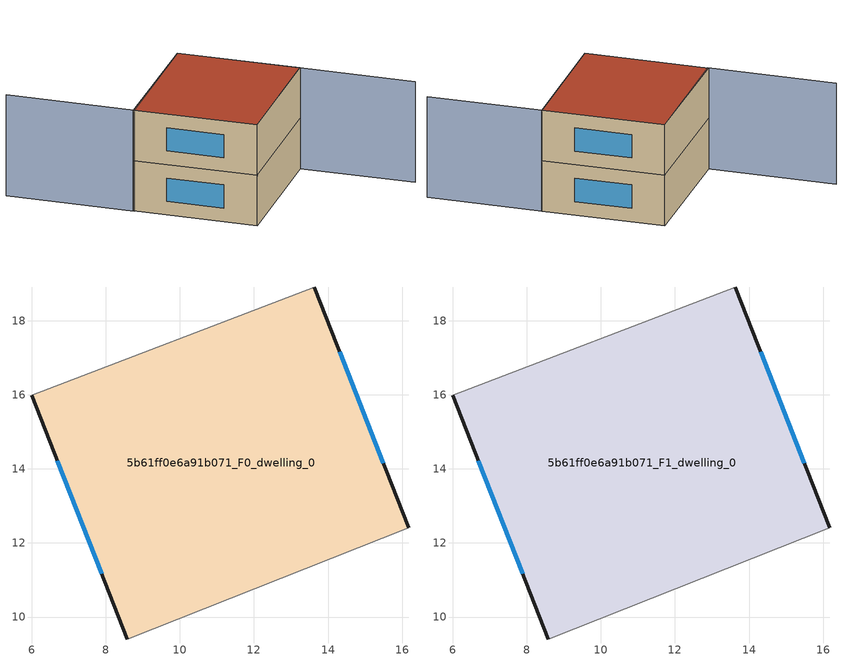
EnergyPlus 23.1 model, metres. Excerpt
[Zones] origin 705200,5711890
5b61ff0e6a91b071_F0_dwelling_0
 floor ground (EU_floor_Construction): 13.63,18.91 16.18,12.41 8.58,9.41 6,15.98 z0
 wall outside (EU_wall_Construction): 16.18,12.41 13.63,18.91 / 6,15.98 8.58,9.41 z0:3
 wall adiabatic (EU_wall_Construction): 13.63,18.91 6,15.98 / 8.58,9.41 16.18,12.41 z0:3
 window (EU_Window_Construction): 15.5,14.16 14.31,17.16 / 6.69,14.22 7.89,11.17 z0.81:2.19
5b61ff0e6a91b071_F1_dwelling_0
 floor to 5b61ff0e6a91b071_F0_dwelling_0 (EU_floor_Construction): 13.63,18.91 16.18,12.41 8.58,9.41 6,15.98 z3
 wall outside (EU_wall_Construction): 16.18,12.41 13.63,18.91 / 6,15.98 8.58,9.41 z3:6
 wall adiabatic (EU_wall_Construction): 13.63,18.91 6,15.98 / 8.58,9.41 16.18,12.41 z3:6
 window (EU_Window_Construction): 15.5,14.16 14.31,17.16 / 6.69,14.22 7.89,11.17 z3.81:5.19
 roof outside (EU_roof_Construction): 16.18,12.41 13.63,18.91 6,15.98 8.58,9.41 z6
shading: 8.58,9.41 16.18,12.41 / 16.18,12.41 18.59,6.32 / 13.63,18.91 6.01,15.93 / 6.01,15.93 3.34,22.74 z0:6
[Building]
EU S2 Campaign: North Axis=0; Terrain=City; Solar Distribution=FullExterior
[Site:Location]
London: Latitude=51.5; Longitude=-0.5; Time Zone=0; Elevation=25
[SizingPeriod:WeatherFileDays]
AnnualSizingPeriod: Begin Month=1; Begin Day of Month=1; End Month=12; End Day of Month=31; Day of Week for Start Day=Monday; Use Weather File Daylight Saving Period=No; Use Weather File Rain and Snow Indicators=No
[MATERIAL]
EU_InternalMass_Material: Roughness=MediumRough; Thickness=0.1; Conductivity=1; Density=1800; Specific Heat=900; Thermal Absorptance=0.9; Solar Absorptance=0.7; Visible Absorptance=0.7
[MATERIAL:NOMASS] Roughness=MediumRough; Thermal Absorptance=0.9; Solar Absorptance=0.7; Visible Absorptance=0.7
Name | Thermal Resistance
EU_wall_NoMass | 0.735294
EU_roof_NoMass | 0.520833
EU_floor_NoMass | 1.81159
[WINDOWMATERIAL:SIMPLEGLAZINGSYSTEM]
EU_Window_SimpleGlazing: UFactor=3.92; Solar Heat Gain Coefficient=0.85; Visible Transmittance=0.85
[CONSTRUCTION]
EU_wall_Construction: EU_wall_NoMass
EU_roof_Construction: EU_roof_NoMass
EU_floor_Construction: EU_floor_NoMass
EU_Window_Construction: EU_Window_SimpleGlazing
EU_InternalMass_Construction: EU_InternalMass_Material
[ZONE] Type=1; Multiplier=1; Ceiling Height=autocalculate; Floor Area=autocalculate; Part of Total Floor Area=Yes
Name | Volume
5b61ff0e6a91b071_F0_dwelling_0 | 172.199
5b61ff0e6a91b071_F1_dwelling_0 | 172.198
[INTERNALMASS] Construction=EU_InternalMass_Construction; Surface Area=57.3993
Name | Zone or ZoneList
5b61ff0e6a91b071_F0_dwelling_0_EU_InternalMass | 5b61ff0e6a91b071_F0_dwelling_0
5b61ff0e6a91b071_F1_dwelling_0_EU_InternalMass | 5b61ff0e6a91b071_F1_dwelling_0
[OTHEREQUIPMENT] Fuel Type=Electricity; Design Level Calculation Method=Watts/Area; Power per Zone Floor Area=1; Fraction Latent=0; Fraction Radiant=0; Fraction Lost=0; Carbon Dioxide Generation Rate=0; EndUse Subcategory=EU_Step8_InternalGains
Name | Zone or ZoneList or Space or SpaceList | Schedule
EU_Step8_InternalGain_5b61ff0e6a91b071_F0_dwelling_0_f000 | 5b61ff0e6a91b071_F0_dwelling_0 | EU_Step8_GainSchedule_5b61ff0e6a91b071_F0_dwelling_0_f000
EU_Step8_InternalGain_5b61ff0e6a91b071_F1_dwelling_0_f000 | 5b61ff0e6a91b071_F1_dwelling_0 | EU_Step8_GainSchedule_5b61ff0e6a91b071_F1_dwelling_0_f000
[ZONEVENTILATION:DESIGNFLOWRATE] Schedule=EU_AlwaysOn; Design Flow Rate Calculation Method=AirChanges/Hour; Air Changes per Hour=0.48; Ventilation Type=Natural; Fan Pressure Rise=0; Fan Total Efficiency=1; Constant Term Coefficient=1; Temperature Term Coefficient=0; Velocity Term Coefficient=0; Velocity Squared Term Coefficient=0; Minimum Indoor Temperature=-100; Maximum Indoor Temperature=100; Delta Temperature=-100; Minimum Outdoor Temperature=-100; Maximum Outdoor Temperature=100; Maximum Wind Speed=40
Name | Zone or ZoneList or Space or SpaceList
EU_ConstantAir_5b61ff0e6a91b071_F0_dwelling_0 | 5b61ff0e6a91b071_F0_dwelling_0
EU_ConstantAir_5b61ff0e6a91b071_F1_dwelling_0 | 5b61ff0e6a91b071_F1_dwelling_0
[HVACTEMPLATE:THERMOSTAT] Constant Heating Setpoint=20; Constant Cooling Setpoint=50
EU_HeatOnly_5b61ff0e6a91b071_F0_dwelling_0; EU_HeatOnly_5b61ff0e6a91b071_F1_dwelling_0
[HVACTEMPLATE:ZONE:IDEALLOADSAIRSYSTEM] System Availability Schedule=EU_AlwaysOn; Maximum Heating Supply Air Temperature=50; Minimum Cooling Supply Air Temperature=13; Maximum Heating Supply Air Humidity Ratio=0.0156; Minimum Cooling Supply Air Humidity Ratio=0.0077; Heating Limit=NoLimit; Cooling Limit=NoLimit; Heating Availability Schedule=EU_AlwaysOn; Cooling Availability Schedule=EU_CoolingOff; Dehumidification Control Type=ConstantSensibleHeatRatio; Cooling Sensible Heat Ratio=0.7; Dehumidification Setpoint=60; Humidification Control Type=None; Humidification Setpoint=30; Outdoor Air Method=None; Outdoor Air Flow Rate per Person=0.00944; Outdoor Air Flow Rate per Zone Floor Area=0; Outdoor Air Flow Rate per Zone=0; Demand Controlled Ventilation Type=None; Outdoor Air Economizer Type=NoEconomizer; Heat Recovery Type=None; Sensible Heat Recovery Effectiveness=0.7; Latent Heat Recovery Effectiveness=0.65
Name | Template Thermostat
5b61ff0e6a91b071_F0_dwelling_0 | EU_HeatOnly_5b61ff0e6a91b071_F0_dwelling_0
5b61ff0e6a91b071_F1_dwelling_0 | EU_HeatOnly_5b61ff0e6a91b071_F1_dwelling_0
[SIZING:ZONE] Zone Cooling Design Supply Air Temperature Input Method=SupplyAirTemperature; Zone Cooling Design Supply Air Temperature=13; Zone Heating Design Supply Air Temperature Input Method=SupplyAirTemperature; Zone Heating Design Supply Air Temperature=50; Zone Cooling Design Supply Air Humidity Ratio=0.008; Zone Heating Design Supply Air Humidity Ratio=0.008; Cooling Design Air Flow Method=DesignDay; Cooling Design Air Flow Rate=0; Cooling Minimum Air Flow per Zone Floor Area=0.000762; Cooling Minimum Air Flow=0; Cooling Minimum Air Flow Fraction=0.2; Heating Design Air Flow Method=DesignDay; Heating Design Air Flow Rate=0; Heating Maximum Air Flow per Zone Floor Area=0.002032; Heating Maximum Air Flow=0.141576; Heating Maximum Air Flow Fraction=0.3; Account for Dedicated Outdoor Air System=No; Dedicated Outdoor Air System Control Strategy=NeutralSupplyAir; Dedicated Outdoor Air Low Setpoint Temperature for Design=autosize; Dedicated Outdoor Air High Setpoint Temperature for Design=autosize; Zone Load Sizing Method=Sensible Load Only No Latent Load; Zone Latent Cooling Design Supply Air Humidity Ratio Input Method=HumidityRatioDifference; Zone Cooling Design Supply Air Humidity Ratio Difference=0.005; Zone Latent Heating Design Supply Air Humidity Ratio Input Method=HumidityRatioDifference; Zone Humidification Design Supply Air Humidity Ratio Difference=0.005
5b61ff0e6a91b071_F0_dwelling_0; 5b61ff0e6a91b071_F1_dwelling_0
[SCHEDULE:CONSTANT]
Name | Hourly Value
EU_AlwaysOn | 1
EU_CoolingOff | 0
[SCHEDULE:FILE] Column Number=1; Rows to Skip at Top=0; Number of Hours of Data=8760; Column Separator=Comma; Interpolate to Timestep=No; Minutes per Item=60; Adjust Schedule for Daylight Savings=Yes
Name | File
EU_Step8_GainSchedule_5b61ff0e6a91b071_F0_dwelling_0_f000 | ../../schedules/5b61ff0e6a91b071/5b61ff0e6a91b071_F0_dwelling_0_f000_gain.csv
EU_Step8_GainSchedule_5b61ff0e6a91b071_F1_dwelling_0_f000 | ../../schedules/5b61ff0e6a91b071/5b61ff0e6a91b071_F1_dwelling_0_f000_gain.csv
